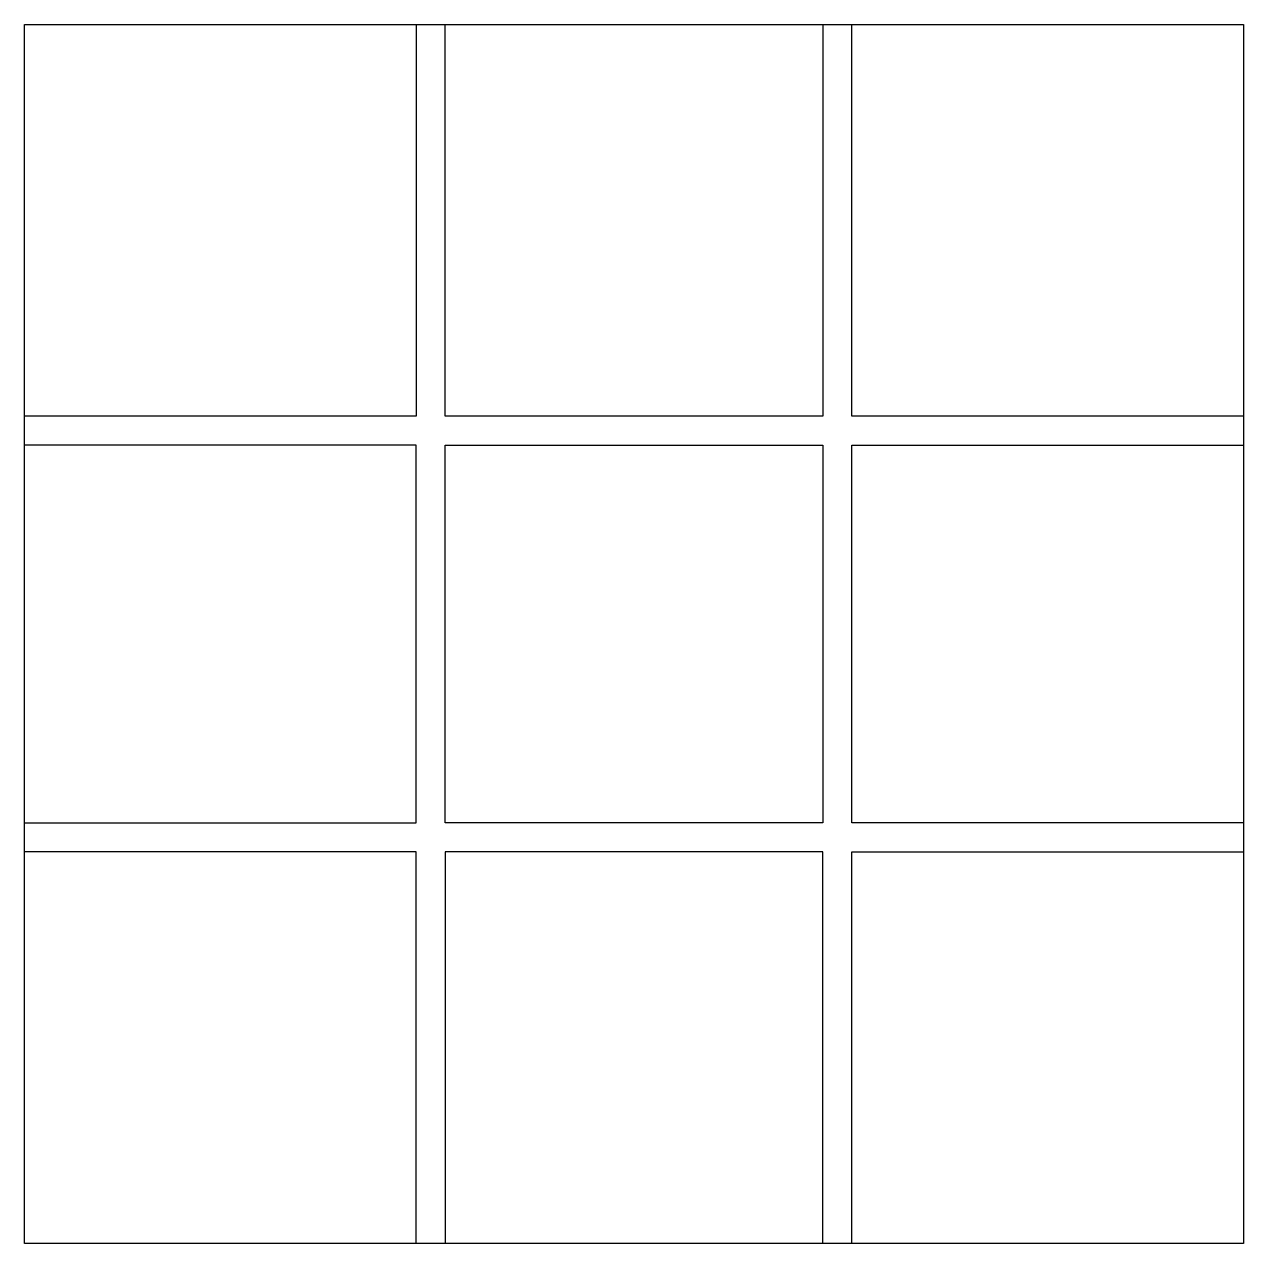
# Model space of a CAD drawing. Extents: x 0.37 to 5.62, y 0.36 to 5.61.
import ezdxf

# ---------------------------------------------------------------- set-up
doc = ezdxf.new("R2010")
doc.units = 0
doc.header["$MEASUREMENT"] = 0
doc.layers.add('Component#25', color=7, linetype='Continuous')

msp = doc.modelspace()

# ---------------------------------------------------------------- linework, layer by layer
at = {"layer": 'Component#25'}
for p, q in [((0.3651, 3.92), (0.3651, 5.6075)), ((0.3651, 5.6075), (2.0526, 5.6075)), ((2.0526, 5.6075), (2.1776, 5.6075)), ((2.0526, 5.6075), (2.0526, 3.92)), ((2.1776, 3.92), (2.1776, 5.6075)), ((2.1776, 5.6075), (3.8026, 5.6075)), ((3.8026, 5.6075), (3.8026, 3.92)), ((3.8026, 5.6075), (3.9276, 5.6075)), ((3.9276, 5.6075), (5.6151, 5.6075)), ((3.9276, 3.92), (3.9276, 5.6075)), ((5.6151, 5.6075), (5.6151, 3.92)), ((2.0526, 3.92), (0.3651, 3.92)), ((0.3651, 3.795), (0.3651, 3.92)), ((3.8026, 3.92), (2.1776, 3.92)), ((5.6151, 3.92), (3.9276, 3.92)), ((5.6151, 3.92), (5.6151, 3.795)), ((2.0526, 3.795), (0.3651, 3.795)), ((0.3651, 2.17), (0.3651, 3.795)), ((2.0526, 2.17), (2.0526, 3.795)), ((2.1776, 3.795), (3.8026, 3.795)), ((2.1776, 2.17), (2.1776, 3.795)), ((3.8026, 3.795), (3.8026, 2.17)), ((3.9276, 2.17), (3.9276, 3.795)), ((3.9276, 3.795), (5.6151, 3.795)), ((5.6151, 3.795), (5.6151, 2.17)), ((0.3651, 2.17), (2.0526, 2.17)), ((0.3651, 2.045), (0.3651, 2.17)), ((3.8026, 2.17), (2.1776, 2.17)), ((5.6151, 2.17), (3.9276, 2.17)), ((5.6151, 2.17), (5.6151, 2.045)), ((2.0526, 2.045), (0.3651, 2.045)), ((0.3651, 0.3575), (0.3651, 2.045)), ((2.0526, 0.3575), (2.0526, 2.045)), ((2.1776, 2.045), (2.1776, 0.3575)), ((3.8026, 2.045), (2.1776, 2.045)), ((3.8026, 0.3575), (3.8026, 2.045)), ((3.9276, 0.3575), (3.9276, 2.045)), ((3.9276, 2.045), (5.6151, 2.045)), ((5.6151, 2.045), (5.6151, 0.3575)), ((2.0526, 0.3575), (0.3651, 0.3575)), ((2.1776, 0.3575), (2.0526, 0.3575)), ((3.8026, 0.3575), (2.1776, 0.3575)), ((3.9276, 0.3575), (3.8026, 0.3575)), ((5.6151, 0.3575), (3.9276, 0.3575))]:
    msp.add_line(p, q, dxfattribs=at)

doc.saveas('drawing.dxf')
